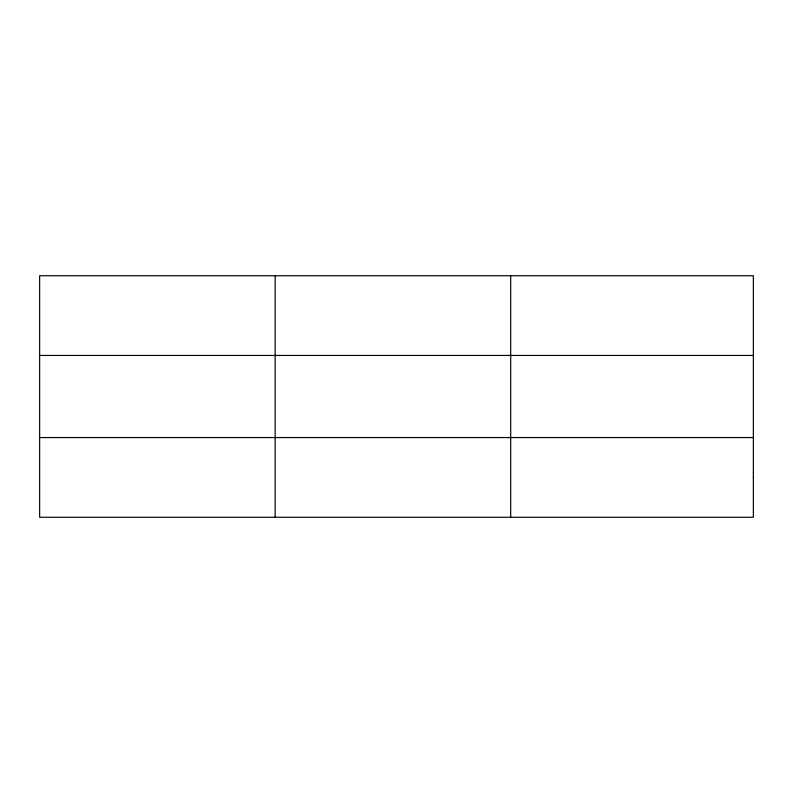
<?xml version="1.0" encoding="UTF-8"?>
<svg xmlns="http://www.w3.org/2000/svg" width="793" height="793" viewBox="0 0 793 793"><rect width="100%" height="100%" fill="white"/><g stroke="black" fill="none" stroke-linecap="round" stroke-linejoin="round"><path stroke-width="1.19" d="M275.171 517.264L275.171 275.736M510.692 517.264L510.692 275.736M39.65 355.442L753.35 355.442M39.65 437.558L753.35 437.558M753.35 477.416L753.35 517.264L39.65 517.264L39.65 275.736L753.35 275.736L753.35 477.416"/></g></svg>
